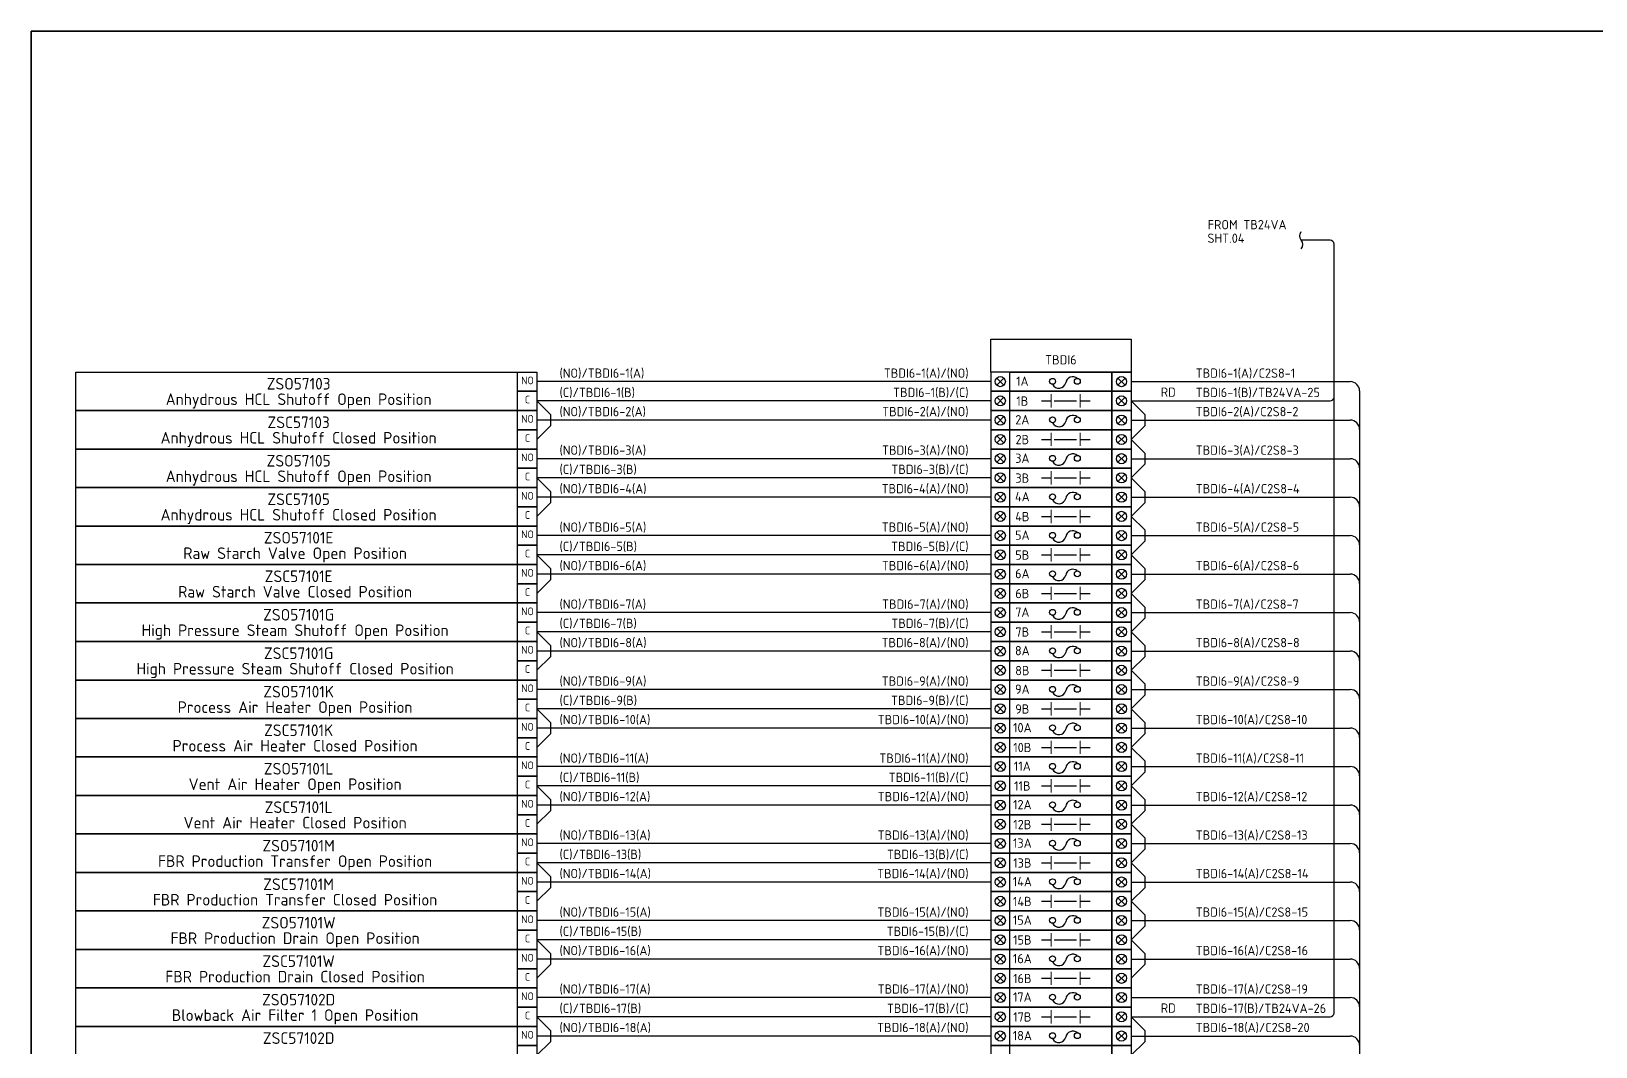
# Model space of a CAD drawing. Header units: inches. Extents: x 579627 to 667544, y 458630 to 507164.
# Drawn here: x 645913 to 647933, y 494932 to 496244 of the extents above; entities that cross this region are included whole.
import ezdxf
from ezdxf.enums import TextEntityAlignment as Align

# ---------------------------------------------------------------- set-up
doc = ezdxf.new("R2010")
doc.units = ezdxf.units.IN
doc.header["$MEASUREMENT"] = 0
doc.layers.add('HELPPOINT', color=7, linetype='Continuous')
doc.layers.add('power', color=7, linetype='Continuous')
doc.styles.add('HTX11', font='O8111901')
doc.styles.add('ISO3098B', font='ISO3098B.shx')

# ---------------------------------------------------------------- blocks, each defined once
blk = doc.blocks.new('TPA')
at = {"layer": 'HELPPOINT', "color": 4, "lineweight": 35}
for p, q in [((562706.8, 501946.4), (562706.8, 505019.3)), ((562706.8, 505019.3), (567131, 505019.3)), ((562706.8, 501946.4), (562706.8, 505019.3)), ((562706.8, 505019.3), (567131, 505019.3))]:
    blk.add_line(p, q, dxfattribs=at)
at = {"style": 'HTX11'}
for tag, p in [('A', (566704.3, 502037.1)), ('B', (567038.2, 501963.3))]:
    blk.add_attdef(tag, text='', height=16.8, dxfattribs=at).set_placement(p, align=Align.MIDDLE_CENTER)

msp = doc.modelspace()

# ---------------------------------------------------------------- linework, layer by layer
at = {"color": 1}
for p, q in [((647589.9, 495974.2), (647552.6, 495974.2)), ((647594.9, 494976.1), (647594.9, 495969.2)), ((647168.6, 495796.1), (647159.4, 495786.9)), ((647159.4, 495796.1), (647168.6, 495786.9)), ((647315.8, 495796.1), (647325.1, 495786.9)), ((647325.1, 495796.1), (647315.8, 495786.9)), ((647332.9, 495766.6), (647350.5, 495749)), ((647332.9, 495766.6), (647589.9, 495766.6)), ((647168.6, 495746.4), (647159.4, 495737.1)), ((647159.4, 495746.4), (647168.6, 495737.1)), ((647315.8, 495746.4), (647325.1, 495737.1)), ((647325.1, 495746.4), (647315.8, 495737.1)), ((647350.5, 495749), (647350.5, 495734.5)), ((647332.9, 495716.9), (647350.5, 495734.5)), ((647332.9, 495716.9), (647350.5, 495699.3)), ((647168.6, 495696.7), (647159.4, 495687.4)), ((647159.4, 495696.7), (647168.6, 495687.4)), ((647315.8, 495696.7), (647325.1, 495687.4)), ((647325.1, 495696.7), (647315.8, 495687.4)), ((647332.9, 495667.2), (647350.5, 495684.8)), ((647350.5, 495699.3), (647350.5, 495684.8)), ((647332.9, 495667.2), (647350.5, 495649.6)), ((647168.6, 495646.9), (647159.4, 495637.7)), ((647159.4, 495646.9), (647168.6, 495637.7)), ((647315.8, 495646.9), (647325.1, 495637.7)), ((647325.1, 495646.9), (647315.8, 495637.7)), ((647350.5, 495649.6), (647350.5, 495635)), ((647332.9, 495617.5), (647350.5, 495635)), ((647332.9, 495617.5), (647350.5, 495599.9)), ((647350.5, 495599.9), (647350.5, 495585.3)), ((647168.6, 495597.2), (647159.4, 495588)), ((647159.4, 495597.2), (647168.6, 495588)), ((647315.8, 495597.2), (647325.1, 495588)), ((647325.1, 495597.2), (647315.8, 495588)), ((647332.9, 495567.7), (647350.5, 495585.3)), ((647332.9, 495567.7), (647350.5, 495550.2)), ((647168.6, 495547.5), (647159.4, 495538.2)), ((647159.4, 495547.5), (647168.6, 495538.2)), ((647315.8, 495547.5), (647325.1, 495538.2)), ((647325.1, 495547.5), (647315.8, 495538.2)), ((647350.5, 495550.2), (647350.5, 495535.6)), ((647332.9, 495518), (647350.5, 495535.6)), ((647332.9, 495518), (647350.5, 495500.4)), ((647168.6, 495497.8), (647159.4, 495488.5)), ((647159.4, 495497.8), (647168.6, 495488.5)), ((647315.8, 495497.8), (647325.1, 495488.5)), ((647325.1, 495497.8), (647315.8, 495488.5)), ((647350.5, 495500.4), (647350.5, 495485.9)), ((647332.9, 495468.3), (647350.5, 495485.9)), ((647332.9, 495468.3), (647350.5, 495450.7)), ((647168.6, 495448), (647159.4, 495438.8)), ((647159.4, 495448), (647168.6, 495438.8)), ((647315.8, 495448), (647325.1, 495438.8)), ((647325.1, 495448), (647315.8, 495438.8)), ((647350.5, 495450.7), (647350.5, 495436.1)), ((647332.9, 495418.6), (647350.5, 495436.1)), ((647332.9, 495418.6), (647350.5, 495401)), ((647168.6, 495398.3), (647159.4, 495389.1)), ((647159.4, 495398.3), (647168.6, 495389.1)), ((647315.8, 495398.3), (647325.1, 495389.1)), ((647325.1, 495398.3), (647315.8, 495389.1)), ((647350.5, 495401), (647350.5, 495386.4)), ((647332.9, 495368.8), (647350.5, 495386.4)), ((647332.9, 495368.8), (647350.5, 495351.3)), ((647168.6, 495348.6), (647159.4, 495339.4)), ((647159.4, 495348.6), (647168.6, 495339.4)), ((647315.8, 495348.6), (647325.1, 495339.4)), ((647325.1, 495348.6), (647315.8, 495339.4)), ((647332.9, 495319.1), (647350.5, 495336.7)), ((647350.5, 495351.3), (647350.5, 495336.7)), ((647332.9, 495319.1), (647350.5, 495301.5)), ((647168.6, 495298.9), (647159.4, 495289.6)), ((647159.4, 495298.9), (647168.6, 495289.6)), ((647315.8, 495298.9), (647325.1, 495289.6)), ((647325.1, 495298.9), (647315.8, 495289.6)), ((647350.5, 495301.5), (647350.5, 495287)), ((647332.9, 495269.4), (647350.5, 495287)), ((647332.9, 495269.4), (647350.5, 495251.8)), ((647168.6, 495249.2), (647159.4, 495239.9)), ((647159.4, 495249.2), (647168.6, 495239.9)), ((647315.8, 495249.2), (647325.1, 495239.9)), ((647325.1, 495249.2), (647315.8, 495239.9)), ((647332.9, 495219.7), (647350.5, 495237.2)), ((647350.5, 495251.8), (647350.5, 495237.2)), ((647332.9, 495219.7), (647350.5, 495202.1)), ((647168.6, 495199.4), (647159.4, 495190.2)), ((647159.4, 495199.4), (647168.6, 495190.2)), ((647315.8, 495199.4), (647325.1, 495190.2)), ((647325.1, 495199.4), (647315.8, 495190.2)), ((647350.5, 495202.1), (647350.5, 495187.5)), ((647332.9, 495169.9), (647350.5, 495187.5)), ((647332.9, 495169.9), (647350.5, 495152.4)), ((647168.6, 495149.7), (647159.4, 495140.5)), ((647159.4, 495149.7), (647168.6, 495140.5)), ((647315.8, 495149.7), (647325.1, 495140.5)), ((647325.1, 495149.7), (647315.8, 495140.5)), ((647332.9, 495120.2), (647350.5, 495137.8)), ((647350.5, 495152.4), (647350.5, 495137.8)), ((647332.9, 495120.2), (647350.5, 495102.6)), ((647168.6, 495100), (647159.4, 495090.7)), ((647159.4, 495100), (647168.6, 495090.7)), ((647315.8, 495100), (647325.1, 495090.7)), ((647325.1, 495100), (647315.8, 495090.7)), ((647350.5, 495102.6), (647350.5, 495088.1)), ((647332.9, 495070.5), (647350.5, 495088.1)), ((647350.5, 495088.1), (647350.5, 495088.1)), ((647332.9, 495070.5), (647350.5, 495052.9)), ((647168.6, 495050.3), (647159.4, 495041)), ((647159.4, 495050.3), (647168.6, 495041)), ((647315.8, 495050.3), (647325.1, 495041)), ((647325.1, 495050.3), (647315.8, 495041)), ((647332.9, 495020.8), (647350.5, 495038.4)), ((647350.5, 495052.9), (647350.5, 495038.4)), ((647350.5, 495038.4), (647350.5, 495038.4)), ((647168.6, 495000.5), (647159.4, 494991.3)), ((647159.4, 495000.5), (647168.6, 494991.3)), ((647315.8, 495000.5), (647325.1, 494991.3)), ((647325.1, 495000.5), (647315.8, 494991.3)), ((647332.9, 494971.1), (647350.5, 494953.5)), ((647332.9, 494971.1), (647589.9, 494971.1)), ((647350.5, 494953.5), (647350.5, 494938.9)), ((647168.6, 494950.8), (647159.4, 494941.6)), ((647159.4, 494950.8), (647168.6, 494941.6)), ((647315.8, 494950.8), (647325.1, 494941.6)), ((647325.1, 494950.8), (647315.8, 494941.6)), ((647332.9, 494921.3), (647350.5, 494938.9))]:
    msp.add_line(p, q, dxfattribs=at)
at = {"color": 4}
for p, q in [((647151.6, 495791.5), (646565.5, 495791.5)), ((647332.9, 495791.5), (647615.9, 495791.5)), ((647627.9, 495779.5), (647627.9, 494121)), ((647151.6, 495741.8), (646565.5, 495741.8)), ((647332.9, 495741.8), (647615.9, 495741.8)), ((647151.6, 495692), (646565.5, 495692)), ((647332.9, 495692), (647615.9, 495692)), ((647151.6, 495642.3), (646565.5, 495642.3)), ((647332.9, 495642.3), (647615.9, 495642.3)), ((647151.6, 495592.6), (646565.5, 495592.6)), ((647332.9, 495592.6), (647615.9, 495592.6)), ((647151.6, 495542.9), (646565.5, 495542.9)), ((647332.9, 495542.9), (647615.9, 495542.9)), ((647151.6, 495493.1), (646565.5, 495493.1)), ((647332.9, 495493.1), (647615.9, 495493.1)), ((647151.6, 495443.4), (646565.5, 495443.4)), ((647332.9, 495443.4), (647615.9, 495443.4)), ((647151.6, 495393.7), (646565.5, 495393.7)), ((647332.9, 495393.7), (647615.9, 495393.7)), ((647151.6, 495344), (646565.5, 495344)), ((647332.9, 495344), (647615.9, 495344)), ((647151.6, 495294.3), (646565.5, 495294.3)), ((647332.9, 495294.3), (647615.9, 495294.3)), ((647151.6, 495244.5), (646565.5, 495244.5)), ((647332.9, 495244.5), (647615.9, 495244.5)), ((647151.6, 495194.8), (646565.5, 495194.8)), ((647332.9, 495194.8), (647615.9, 495194.8)), ((647151.6, 495145.1), (646565.5, 495145.1)), ((647332.9, 495145.1), (647615.9, 495145.1)), ((647151.6, 495095.4), (646565.5, 495095.4)), ((647332.9, 495095.4), (647615.9, 495095.4)), ((647151.6, 495045.6), (646565.5, 495045.6)), ((647332.9, 495045.6), (647615.9, 495045.6)), ((647151.6, 494995.9), (646565.5, 494995.9)), ((647332.9, 494995.9), (647615.9, 494995.9)), ((647151.6, 494946.2), (646565.5, 494946.2)), ((647332.9, 494946.2), (647615.9, 494946.2))]:
    msp.add_line(p, q, dxfattribs=at)
at = {"color": 0}
for p, q in [((647151.6, 495766.6), (646565.5, 495766.6)), ((646565.5, 495766.6), (646583.1, 495749)), ((647168.6, 495771.3), (647159.4, 495762)), ((647159.4, 495771.3), (647168.6, 495762)), ((647217.2, 495766.6), (647229.7, 495766.6)), ((647233.6, 495766.6), (647262.2, 495766.6)), ((647267.3, 495766.6), (647279.8, 495766.6)), ((647315.8, 495771.3), (647325.1, 495762)), ((647325.1, 495771.3), (647315.8, 495762)), ((646583.1, 495749), (646583.1, 495734.5)), ((646565.5, 495716.9), (646583.1, 495734.5)), ((647168.6, 495721.5), (647159.4, 495712.3)), ((647159.4, 495721.5), (647168.6, 495712.3)), ((647315.8, 495721.5), (647325.1, 495712.3)), ((647325.1, 495721.5), (647315.8, 495712.3)), ((647217.2, 495716.9), (647229.7, 495716.9)), ((647233.6, 495716.9), (647262.2, 495716.9)), ((647267.3, 495716.9), (647279.8, 495716.9)), ((647151.6, 495667.2), (646565.5, 495667.2)), ((646565.5, 495667.2), (646583.1, 495649.6)), ((647168.6, 495671.8), (647159.4, 495662.6)), ((647159.4, 495671.8), (647168.6, 495662.6)), ((647217.2, 495667.2), (647229.7, 495667.2)), ((647233.6, 495667.2), (647262.2, 495667.2)), ((647267.3, 495667.2), (647279.8, 495667.2)), ((647315.8, 495671.8), (647325.1, 495662.6)), ((647325.1, 495671.8), (647315.8, 495662.6)), ((646583.1, 495649.6), (646583.1, 495635)), ((646565.5, 495617.5), (646583.1, 495635)), ((647168.6, 495622.1), (647159.4, 495612.8)), ((647159.4, 495622.1), (647168.6, 495612.8)), ((647315.8, 495622.1), (647325.1, 495612.8)), ((647325.1, 495622.1), (647315.8, 495612.8)), ((647217.2, 495617.5), (647229.7, 495617.5)), ((647233.6, 495617.5), (647262.2, 495617.5)), ((647267.3, 495617.5), (647279.8, 495617.5)), ((647151.6, 495567.7), (646565.5, 495567.7)), ((646565.5, 495567.7), (646583.1, 495550.2)), ((647168.6, 495572.4), (647159.4, 495563.1)), ((647159.4, 495572.4), (647168.6, 495563.1)), ((647217.2, 495567.7), (647229.7, 495567.7)), ((647233.6, 495567.7), (647262.2, 495567.7)), ((647267.3, 495567.7), (647279.8, 495567.7)), ((647315.8, 495572.4), (647325.1, 495563.1)), ((647325.1, 495572.4), (647315.8, 495563.1)), ((646583.1, 495550.2), (646583.1, 495535.6)), ((646565.5, 495518), (646583.1, 495535.6)), ((647168.6, 495522.6), (647159.4, 495513.4)), ((647159.4, 495522.6), (647168.6, 495513.4)), ((647217.2, 495518), (647229.7, 495518)), ((647233.6, 495518), (647262.2, 495518)), ((647267.3, 495518), (647279.8, 495518)), ((647315.8, 495522.6), (647325.1, 495513.4)), ((647325.1, 495522.6), (647315.8, 495513.4)), ((647151.6, 495468.3), (646565.5, 495468.3)), ((646565.5, 495468.3), (646583.1, 495450.7)), ((647168.6, 495472.9), (647159.4, 495463.7)), ((647159.4, 495472.9), (647168.6, 495463.7)), ((647217.2, 495468.3), (647229.7, 495468.3)), ((647233.6, 495468.3), (647262.2, 495468.3)), ((647267.3, 495468.3), (647279.8, 495468.3)), ((647315.8, 495472.9), (647325.1, 495463.7)), ((647325.1, 495472.9), (647315.8, 495463.7)), ((646583.1, 495450.7), (646583.1, 495436.1)), ((646565.5, 495418.6), (646583.1, 495436.1)), ((647168.6, 495423.2), (647159.4, 495413.9)), ((647159.4, 495423.2), (647168.6, 495413.9)), ((647217.2, 495418.6), (647229.7, 495418.6)), ((647233.6, 495418.6), (647262.2, 495418.6)), ((647267.3, 495418.6), (647279.8, 495418.6)), ((647315.8, 495423.2), (647325.1, 495413.9)), ((647325.1, 495423.2), (647315.8, 495413.9)), ((647151.6, 495368.8), (646565.5, 495368.8)), ((646565.5, 495368.8), (646583.1, 495351.3)), ((647168.6, 495373.5), (647159.4, 495364.2)), ((647159.4, 495373.5), (647168.6, 495364.2)), ((647217.2, 495368.8), (647229.7, 495368.8)), ((647233.6, 495368.8), (647262.2, 495368.8)), ((647267.3, 495368.8), (647279.8, 495368.8)), ((647315.8, 495373.5), (647325.1, 495364.2)), ((647325.1, 495373.5), (647315.8, 495364.2)), ((646565.5, 495319.1), (646583.1, 495336.7)), ((646583.1, 495351.3), (646583.1, 495336.7)), ((647168.6, 495323.7), (647159.4, 495314.5)), ((647159.4, 495323.7), (647168.6, 495314.5)), ((647217.2, 495319.1), (647229.7, 495319.1)), ((647233.6, 495319.1), (647262.2, 495319.1)), ((647267.3, 495319.1), (647279.8, 495319.1)), ((647315.8, 495323.7), (647325.1, 495314.5)), ((647325.1, 495323.7), (647315.8, 495314.5)), ((647151.6, 495269.4), (646565.5, 495269.4)), ((646565.5, 495269.4), (646583.1, 495251.8)), ((647168.6, 495274), (647159.4, 495264.8)), ((647159.4, 495274), (647168.6, 495264.8)), ((647217.2, 495269.4), (647229.7, 495269.4)), ((647233.6, 495269.4), (647262.2, 495269.4)), ((647267.3, 495269.4), (647279.8, 495269.4)), ((647315.8, 495274), (647325.1, 495264.8)), ((647325.1, 495274), (647315.8, 495264.8)), ((646565.5, 495219.7), (646583.1, 495237.2)), ((646583.1, 495251.8), (646583.1, 495237.2)), ((647168.6, 495224.3), (647159.4, 495215)), ((647159.4, 495224.3), (647168.6, 495215)), ((647217.2, 495219.7), (647229.7, 495219.7)), ((647233.6, 495219.7), (647262.2, 495219.7)), ((647267.3, 495219.7), (647279.8, 495219.7)), ((647315.8, 495224.3), (647325.1, 495215)), ((647325.1, 495224.3), (647315.8, 495215)), ((647168.6, 495174.6), (647159.4, 495165.3)), ((647159.4, 495174.6), (647168.6, 495165.3)), ((647315.8, 495174.6), (647325.1, 495165.3)), ((647325.1, 495174.6), (647315.8, 495165.3)), ((647151.6, 495169.9), (646565.5, 495169.9)), ((646565.5, 495169.9), (646583.1, 495152.4)), ((647217.2, 495169.9), (647229.7, 495169.9)), ((647233.6, 495169.9), (647262.2, 495169.9)), ((647267.3, 495169.9), (647279.8, 495169.9)), ((646565.5, 495120.2), (646583.1, 495137.8)), ((646583.1, 495152.4), (646583.1, 495137.8)), ((647168.6, 495124.8), (647159.4, 495115.6)), ((647159.4, 495124.8), (647168.6, 495115.6)), ((647217.2, 495120.2), (647229.7, 495120.2)), ((647233.6, 495120.2), (647262.2, 495120.2)), ((647267.3, 495120.2), (647279.8, 495120.2)), ((647315.8, 495124.8), (647325.1, 495115.6)), ((647325.1, 495124.8), (647315.8, 495115.6)), ((647168.6, 495075.1), (647159.4, 495065.9)), ((647159.4, 495075.1), (647168.6, 495065.9)), ((647315.8, 495075.1), (647325.1, 495065.9)), ((647325.1, 495075.1), (647315.8, 495065.9)), ((647151.6, 495070.5), (646565.5, 495070.5)), ((646565.5, 495070.5), (646583.1, 495052.9)), ((647217.2, 495070.5), (647229.7, 495070.5)), ((647233.6, 495070.5), (647262.2, 495070.5)), ((647267.3, 495070.5), (647279.8, 495070.5)), ((646565.5, 495020.8), (646583.1, 495038.4)), ((646583.1, 495052.9), (646583.1, 495038.4)), ((647168.6, 495025.4), (647159.4, 495016.1)), ((647159.4, 495025.4), (647168.6, 495016.1)), ((647217.2, 495020.8), (647229.7, 495020.8)), ((647233.6, 495020.8), (647262.2, 495020.8)), ((647267.3, 495020.8), (647279.8, 495020.8)), ((647315.8, 495025.4), (647325.1, 495016.1)), ((647325.1, 495025.4), (647315.8, 495016.1)), ((647168.6, 494975.7), (647159.4, 494966.4)), ((647159.4, 494975.7), (647168.6, 494966.4)), ((647315.8, 494975.7), (647325.1, 494966.4)), ((647325.1, 494975.7), (647315.8, 494966.4)), ((647151.6, 494971.1), (646565.5, 494971.1)), ((646565.5, 494971.1), (646583.1, 494953.5)), ((646583.1, 494953.5), (646583.1, 494938.9)), ((647217.2, 494971.1), (647229.7, 494971.1)), ((647233.6, 494971.1), (647262.2, 494971.1)), ((647267.3, 494971.1), (647279.8, 494971.1)), ((646565.5, 494921.3), (646583.1, 494938.9))]:
    msp.add_line(p, q, dxfattribs=at)
at = {"color": 0, "lineweight": 9}
for p, q in [((647229.7, 495758.1), (647229.7, 495775.2)), ((647267.3, 495758.1), (647267.3, 495775.2)), ((647229.7, 495708.4), (647229.7, 495725.4)), ((647267.3, 495708.4), (647267.3, 495725.4)), ((647229.7, 495658.6), (647229.7, 495675.7)), ((647267.3, 495658.6), (647267.3, 495675.7)), ((647229.7, 495608.9), (647229.7, 495626)), ((647267.3, 495608.9), (647267.3, 495626)), ((647229.7, 495559.2), (647229.7, 495576.3)), ((647267.3, 495559.2), (647267.3, 495576.3)), ((647229.7, 495509.5), (647229.7, 495526.5)), ((647267.3, 495509.5), (647267.3, 495526.5)), ((647229.7, 495459.8), (647229.7, 495476.8)), ((647267.3, 495459.8), (647267.3, 495476.8)), ((647229.7, 495410), (647229.7, 495427.1)), ((647267.3, 495410), (647267.3, 495427.1)), ((647229.7, 495360.3), (647229.7, 495377.4)), ((647267.3, 495360.3), (647267.3, 495377.4)), ((647229.7, 495310.6), (647229.7, 495327.6)), ((647267.3, 495310.6), (647267.3, 495327.6)), ((647229.7, 495260.9), (647229.7, 495277.9)), ((647267.3, 495260.9), (647267.3, 495277.9)), ((647229.7, 495211.1), (647229.7, 495228.2)), ((647267.3, 495211.1), (647267.3, 495228.2)), ((647229.7, 495161.4), (647229.7, 495178.5)), ((647267.3, 495161.4), (647267.3, 495178.5)), ((647229.7, 495111.7), (647229.7, 495128.8)), ((647267.3, 495111.7), (647267.3, 495128.8)), ((647229.7, 495062), (647229.7, 495079)), ((647267.3, 495062), (647267.3, 495079)), ((647229.7, 495012.2), (647229.7, 495029.3)), ((647267.3, 495012.2), (647267.3, 495029.3)), ((647229.7, 494962.5), (647229.7, 494979.6)), ((647267.3, 494962.5), (647267.3, 494979.6))]:
    msp.add_line(p, q, dxfattribs=at)
at = {"color": 1}
msp.add_lwpolyline([(647552.6, 495963.1, 0.351), (647552.6, 495974.2, -0.351), (647552.6, 495985.3, 2.081666)], format="xyb", dxfattribs=at)
at = {"color": 4}
msp.add_lwpolyline([(647151.6, 495846.4), (647332.9, 495846.4), (647332.9, 495803.9), (647151.6, 495803.9)], close=True, dxfattribs=at)
at = {"color": 2}
for points in [[(645970.2, 495803.9), (646565.5, 495803.9), (646565.5, 495754.2), (645970.2, 495754.2)], [(645970.2, 495754.2), (646565.5, 495754.2), (646565.5, 495704.5), (645970.2, 495704.5)], [(645970.2, 495704.5), (646565.5, 495704.5), (646565.5, 495654.7), (645970.2, 495654.7)], [(645970.2, 495654.7), (646565.5, 495654.7), (646565.5, 495605), (645970.2, 495605)], [(645970.2, 495605), (646565.5, 495605), (646565.5, 495555.3), (645970.2, 495555.3)], [(645970.2, 495555.3), (646565.5, 495555.3), (646565.5, 495505.6), (645970.2, 495505.6)], [(645970.2, 495505.6), (646565.5, 495505.6), (646565.5, 495455.9), (645970.2, 495455.9)], [(645970.2, 495455.9), (646565.5, 495455.9), (646565.5, 495406.1), (645970.2, 495406.1)], [(645970.2, 495406.1), (646565.5, 495406.1), (646565.5, 495356.4), (645970.2, 495356.4)], [(645970.2, 495356.4), (646565.5, 495356.4), (646565.5, 495306.7), (645970.2, 495306.7)], [(645970.2, 495306.7), (646565.5, 495306.7), (646565.5, 495257), (645970.2, 495257)], [(645970.2, 495257), (646565.5, 495257), (646565.5, 495207.2), (645970.2, 495207.2)], [(645970.2, 495207.2), (646565.5, 495207.2), (646565.5, 495157.5), (645970.2, 495157.5)], [(645970.2, 495157.5), (646565.5, 495157.5), (646565.5, 495107.8), (645970.2, 495107.8)], [(645970.2, 495107.8), (646565.5, 495107.8), (646565.5, 495058.1), (645970.2, 495058.1)], [(645970.2, 495058.1), (646565.5, 495058.1), (646565.5, 495008.3), (645970.2, 495008.3)], [(645970.2, 495008.3), (646565.5, 495008.3), (646565.5, 494958.6), (645970.2, 494958.6)], [(645970.2, 494958.6), (646565.5, 494958.6), (646565.5, 494908.9), (645970.2, 494908.9)]]:
    msp.add_lwpolyline(points, close=True, dxfattribs=at)
at = {"color": 1}
for points in [[(646540.7, 495803.9), (646565.5, 495803.9), (646565.5, 495779.1), (646540.7, 495779.1)], [(647176.4, 495803.9), (647151.6, 495803.9), (647151.6, 495779.1), (647176.4, 495779.1)], [(647176.4, 495803.9), (647308, 495803.9), (647308, 495779.1), (647176.4, 495779.1)], [(647308, 495803.9), (647332.9, 495803.9), (647332.9, 495779.1), (647308, 495779.1)], [(646540.7, 495754.2), (646565.5, 495754.2), (646565.5, 495729.3), (646540.7, 495729.3)], [(647176.4, 495754.2), (647151.6, 495754.2), (647151.6, 495729.3), (647176.4, 495729.3)], [(647176.4, 495754.2), (647308, 495754.2), (647308, 495729.3), (647176.4, 495729.3)], [(647308, 495754.2), (647332.9, 495754.2), (647332.9, 495729.3), (647308, 495729.3)], [(646540.7, 495704.5), (646565.5, 495704.5), (646565.5, 495679.6), (646540.7, 495679.6)], [(647176.4, 495704.5), (647151.6, 495704.5), (647151.6, 495679.6), (647176.4, 495679.6)], [(647176.4, 495704.5), (647308, 495704.5), (647308, 495679.6), (647176.4, 495679.6)], [(647308, 495704.5), (647332.9, 495704.5), (647332.9, 495679.6), (647308, 495679.6)], [(646540.7, 495654.7), (646565.5, 495654.7), (646565.5, 495629.9), (646540.7, 495629.9)], [(647176.4, 495654.7), (647151.6, 495654.7), (647151.6, 495629.9), (647176.4, 495629.9)], [(647176.4, 495654.7), (647308, 495654.7), (647308, 495629.9), (647176.4, 495629.9)], [(647308, 495654.7), (647332.9, 495654.7), (647332.9, 495629.9), (647308, 495629.9)], [(646540.7, 495605), (646565.5, 495605), (646565.5, 495580.2), (646540.7, 495580.2)], [(647176.4, 495605), (647151.6, 495605), (647151.6, 495580.2), (647176.4, 495580.2)], [(647176.4, 495605), (647308, 495605), (647308, 495580.2), (647176.4, 495580.2)], [(647308, 495605), (647332.9, 495605), (647332.9, 495580.2), (647308, 495580.2)], [(646540.7, 495555.3), (646565.5, 495555.3), (646565.5, 495530.4), (646540.7, 495530.4)], [(647176.4, 495555.3), (647151.6, 495555.3), (647151.6, 495530.4), (647176.4, 495530.4)], [(647176.4, 495555.3), (647308, 495555.3), (647308, 495530.4), (647176.4, 495530.4)], [(647308, 495555.3), (647332.9, 495555.3), (647332.9, 495530.4), (647308, 495530.4)], [(646540.7, 495505.6), (646565.5, 495505.6), (646565.5, 495480.7), (646540.7, 495480.7)], [(647176.4, 495505.6), (647151.6, 495505.6), (647151.6, 495480.7), (647176.4, 495480.7)], [(647176.4, 495505.6), (647308, 495505.6), (647308, 495480.7), (647176.4, 495480.7)], [(647308, 495505.6), (647332.9, 495505.6), (647332.9, 495480.7), (647308, 495480.7)], [(646540.7, 495455.9), (646565.5, 495455.9), (646565.5, 495431), (646540.7, 495431)], [(647176.4, 495455.9), (647151.6, 495455.9), (647151.6, 495431), (647176.4, 495431)], [(647176.4, 495455.9), (647308, 495455.9), (647308, 495431), (647176.4, 495431)], [(647308, 495455.9), (647332.9, 495455.9), (647332.9, 495431), (647308, 495431)], [(646540.7, 495406.1), (646565.5, 495406.1), (646565.5, 495381.3), (646540.7, 495381.3)], [(647176.4, 495406.1), (647151.6, 495406.1), (647151.6, 495381.3), (647176.4, 495381.3)], [(647176.4, 495406.1), (647308, 495406.1), (647308, 495381.3), (647176.4, 495381.3)], [(647308, 495406.1), (647332.9, 495406.1), (647332.9, 495381.3), (647308, 495381.3)], [(646540.7, 495356.4), (646565.5, 495356.4), (646565.5, 495331.5), (646540.7, 495331.5)], [(647176.4, 495356.4), (647151.6, 495356.4), (647151.6, 495331.5), (647176.4, 495331.5)], [(647176.4, 495356.4), (647308, 495356.4), (647308, 495331.5), (647176.4, 495331.5)], [(647308, 495356.4), (647332.9, 495356.4), (647332.9, 495331.5), (647308, 495331.5)], [(646540.7, 495306.7), (646565.5, 495306.7), (646565.5, 495281.8), (646540.7, 495281.8)], [(647176.4, 495306.7), (647151.6, 495306.7), (647151.6, 495281.8), (647176.4, 495281.8)], [(647176.4, 495306.7), (647308, 495306.7), (647308, 495281.8), (647176.4, 495281.8)], [(647308, 495306.7), (647332.9, 495306.7), (647332.9, 495281.8), (647308, 495281.8)], [(646540.7, 495257), (646565.5, 495257), (646565.5, 495232.1), (646540.7, 495232.1)], [(647176.4, 495257), (647151.6, 495257), (647151.6, 495232.1), (647176.4, 495232.1)], [(647176.4, 495257), (647308, 495257), (647308, 495232.1), (647176.4, 495232.1)], [(647308, 495257), (647332.9, 495257), (647332.9, 495232.1), (647308, 495232.1)], [(646540.7, 495207.2), (646565.5, 495207.2), (646565.5, 495182.4), (646540.7, 495182.4)], [(647176.4, 495207.2), (647151.6, 495207.2), (647151.6, 495182.4), (647176.4, 495182.4)], [(647176.4, 495207.2), (647308, 495207.2), (647308, 495182.4), (647176.4, 495182.4)], [(647308, 495207.2), (647332.9, 495207.2), (647332.9, 495182.4), (647308, 495182.4)], [(646540.7, 495157.5), (646565.5, 495157.5), (646565.5, 495132.7), (646540.7, 495132.7)], [(647176.4, 495157.5), (647151.6, 495157.5), (647151.6, 495132.7), (647176.4, 495132.7)], [(647176.4, 495157.5), (647308, 495157.5), (647308, 495132.7), (647176.4, 495132.7)], [(647308, 495157.5), (647332.9, 495157.5), (647332.9, 495132.7), (647308, 495132.7)], [(646540.7, 495107.8), (646565.5, 495107.8), (646565.5, 495082.9), (646540.7, 495082.9)], [(647176.4, 495107.8), (647151.6, 495107.8), (647151.6, 495082.9), (647176.4, 495082.9)], [(647176.4, 495107.8), (647308, 495107.8), (647308, 495082.9), (647176.4, 495082.9)], [(647308, 495107.8), (647332.9, 495107.8), (647332.9, 495082.9), (647308, 495082.9)], [(646540.7, 495058.1), (646565.5, 495058.1), (646565.5, 495033.2), (646540.7, 495033.2)], [(647176.4, 495058.1), (647151.6, 495058.1), (647151.6, 495033.2), (647176.4, 495033.2)], [(647176.4, 495058.1), (647308, 495058.1), (647308, 495033.2), (647176.4, 495033.2)], [(647308, 495058.1), (647332.9, 495058.1), (647332.9, 495033.2), (647308, 495033.2)], [(646540.7, 495008.3), (646565.5, 495008.3), (646565.5, 494983.5), (646540.7, 494983.5)], [(647176.4, 495008.3), (647151.6, 495008.3), (647151.6, 494983.5), (647176.4, 494983.5)], [(647176.4, 495008.3), (647308, 495008.3), (647308, 494983.5), (647176.4, 494983.5)], [(647308, 495008.3), (647332.9, 495008.3), (647332.9, 494983.5), (647308, 494983.5)], [(646540.7, 494958.6), (646565.5, 494958.6), (646565.5, 494933.8), (646540.7, 494933.8)], [(647176.4, 494958.6), (647151.6, 494958.6), (647151.6, 494933.8), (647176.4, 494933.8)], [(647176.4, 494958.6), (647308, 494958.6), (647308, 494933.8), (647176.4, 494933.8)], [(647308, 494958.6), (647332.9, 494958.6), (647332.9, 494933.8), (647308, 494933.8)]]:
    msp.add_lwpolyline(points, close=True, dxfattribs=at)
at = {"color": 0, "const_width": 0.3}
for points in [[(647151.6, 495803.9), (647332.9, 495803.9), (647332.9, 495754.2), (647151.6, 495754.2), (647151.6, 495803.9)], [(647151.6, 495754.2), (647332.9, 495754.2), (647332.9, 495704.5), (647151.6, 495704.5), (647151.6, 495754.2)], [(647151.6, 495704.5), (647332.9, 495704.5), (647332.9, 495654.7), (647151.6, 495654.7), (647151.6, 495704.5)], [(647151.6, 495654.7), (647332.9, 495654.7), (647332.9, 495605), (647151.6, 495605), (647151.6, 495654.7)], [(647151.6, 495605), (647332.9, 495605), (647332.9, 495555.3), (647151.6, 495555.3), (647151.6, 495605)], [(647151.6, 495555.3), (647332.9, 495555.3), (647332.9, 495505.6), (647151.6, 495505.6), (647151.6, 495555.3)], [(647151.6, 495505.6), (647332.9, 495505.6), (647332.9, 495455.9), (647151.6, 495455.9), (647151.6, 495505.6)], [(647151.6, 495455.9), (647332.9, 495455.9), (647332.9, 495406.1), (647151.6, 495406.1), (647151.6, 495455.9)], [(647151.6, 495406.1), (647332.9, 495406.1), (647332.9, 495356.4), (647151.6, 495356.4), (647151.6, 495406.1)], [(647151.6, 495356.4), (647332.9, 495356.4), (647332.9, 495306.7), (647151.6, 495306.7), (647151.6, 495356.4)], [(647151.6, 495306.7), (647332.9, 495306.7), (647332.9, 495257), (647151.6, 495257), (647151.6, 495306.7)], [(647151.6, 495257), (647332.9, 495257), (647332.9, 495207.2), (647151.6, 495207.2), (647151.6, 495257)], [(647151.6, 495207.2), (647332.9, 495207.2), (647332.9, 495157.5), (647151.6, 495157.5), (647151.6, 495207.2)], [(647151.6, 495157.5), (647332.9, 495157.5), (647332.9, 495107.8), (647151.6, 495107.8), (647151.6, 495157.5)], [(647151.6, 495107.8), (647332.9, 495107.8), (647332.9, 495058.1), (647151.6, 495058.1), (647151.6, 495107.8)], [(647151.6, 495058.1), (647332.9, 495058.1), (647332.9, 495008.3), (647151.6, 495008.3), (647151.6, 495058.1)], [(647151.6, 495008.3), (647332.9, 495008.3), (647332.9, 494958.6), (647151.6, 494958.6), (647151.6, 495008.3)], [(647151.6, 494958.6), (647332.9, 494958.6), (647332.9, 494908.9), (647151.6, 494908.9), (647151.6, 494958.6)]]:
    msp.add_lwpolyline(points, dxfattribs=at)
at = {"color": 0}
for points in [[(646540.7, 495779.1), (646565.5, 495779.1), (646565.5, 495754.2), (646540.7, 495754.2)], [(647176.4, 495779.1), (647151.6, 495779.1), (647151.6, 495754.2), (647176.4, 495754.2)], [(647176.4, 495779.1), (647308, 495779.1), (647308, 495754.2), (647176.4, 495754.2)], [(647308, 495779.1), (647332.9, 495779.1), (647332.9, 495754.2), (647308, 495754.2)], [(646540.7, 495729.3), (646565.5, 495729.3), (646565.5, 495704.5), (646540.7, 495704.5)], [(647176.4, 495729.3), (647151.6, 495729.3), (647151.6, 495704.5), (647176.4, 495704.5)], [(647176.4, 495729.3), (647308, 495729.3), (647308, 495704.5), (647176.4, 495704.5)], [(647308, 495729.3), (647332.9, 495729.3), (647332.9, 495704.5), (647308, 495704.5)], [(646540.7, 495679.6), (646565.5, 495679.6), (646565.5, 495654.7), (646540.7, 495654.7)], [(647176.4, 495679.6), (647151.6, 495679.6), (647151.6, 495654.7), (647176.4, 495654.7)], [(647176.4, 495679.6), (647308, 495679.6), (647308, 495654.7), (647176.4, 495654.7)], [(647308, 495679.6), (647332.9, 495679.6), (647332.9, 495654.7), (647308, 495654.7)], [(646540.7, 495629.9), (646565.5, 495629.9), (646565.5, 495605), (646540.7, 495605)], [(647176.4, 495629.9), (647151.6, 495629.9), (647151.6, 495605), (647176.4, 495605)], [(647176.4, 495629.9), (647308, 495629.9), (647308, 495605), (647176.4, 495605)], [(647308, 495629.9), (647332.9, 495629.9), (647332.9, 495605), (647308, 495605)], [(646540.7, 495580.2), (646565.5, 495580.2), (646565.5, 495555.3), (646540.7, 495555.3)], [(647176.4, 495580.2), (647151.6, 495580.2), (647151.6, 495555.3), (647176.4, 495555.3)], [(647176.4, 495580.2), (647308, 495580.2), (647308, 495555.3), (647176.4, 495555.3)], [(647308, 495580.2), (647332.9, 495580.2), (647332.9, 495555.3), (647308, 495555.3)], [(646540.7, 495530.4), (646565.5, 495530.4), (646565.5, 495505.6), (646540.7, 495505.6)], [(647176.4, 495530.4), (647151.6, 495530.4), (647151.6, 495505.6), (647176.4, 495505.6)], [(647176.4, 495530.4), (647308, 495530.4), (647308, 495505.6), (647176.4, 495505.6)], [(647308, 495530.4), (647332.9, 495530.4), (647332.9, 495505.6), (647308, 495505.6)], [(646540.7, 495480.7), (646565.5, 495480.7), (646565.5, 495455.9), (646540.7, 495455.9)], [(647176.4, 495480.7), (647151.6, 495480.7), (647151.6, 495455.9), (647176.4, 495455.9)], [(647176.4, 495480.7), (647308, 495480.7), (647308, 495455.9), (647176.4, 495455.9)], [(647308, 495480.7), (647332.9, 495480.7), (647332.9, 495455.9), (647308, 495455.9)], [(646540.7, 495431), (646565.5, 495431), (646565.5, 495406.1), (646540.7, 495406.1)], [(647176.4, 495431), (647151.6, 495431), (647151.6, 495406.1), (647176.4, 495406.1)], [(647176.4, 495431), (647308, 495431), (647308, 495406.1), (647176.4, 495406.1)], [(647308, 495431), (647332.9, 495431), (647332.9, 495406.1), (647308, 495406.1)], [(646540.7, 495381.3), (646565.5, 495381.3), (646565.5, 495356.4), (646540.7, 495356.4)], [(647176.4, 495381.3), (647151.6, 495381.3), (647151.6, 495356.4), (647176.4, 495356.4)], [(647176.4, 495381.3), (647308, 495381.3), (647308, 495356.4), (647176.4, 495356.4)], [(647308, 495381.3), (647332.9, 495381.3), (647332.9, 495356.4), (647308, 495356.4)], [(646540.7, 495331.5), (646565.5, 495331.5), (646565.5, 495306.7), (646540.7, 495306.7)], [(647176.4, 495331.5), (647151.6, 495331.5), (647151.6, 495306.7), (647176.4, 495306.7)], [(647176.4, 495331.5), (647308, 495331.5), (647308, 495306.7), (647176.4, 495306.7)], [(647308, 495331.5), (647332.9, 495331.5), (647332.9, 495306.7), (647308, 495306.7)], [(646540.7, 495281.8), (646565.5, 495281.8), (646565.5, 495257), (646540.7, 495257)], [(647176.4, 495281.8), (647151.6, 495281.8), (647151.6, 495257), (647176.4, 495257)], [(647176.4, 495281.8), (647308, 495281.8), (647308, 495257), (647176.4, 495257)], [(647308, 495281.8), (647332.9, 495281.8), (647332.9, 495257), (647308, 495257)], [(646540.7, 495232.1), (646565.5, 495232.1), (646565.5, 495207.2), (646540.7, 495207.2)], [(647176.4, 495232.1), (647151.6, 495232.1), (647151.6, 495207.2), (647176.4, 495207.2)], [(647176.4, 495232.1), (647308, 495232.1), (647308, 495207.2), (647176.4, 495207.2)], [(647308, 495232.1), (647332.9, 495232.1), (647332.9, 495207.2), (647308, 495207.2)], [(646540.7, 495182.4), (646565.5, 495182.4), (646565.5, 495157.5), (646540.7, 495157.5)], [(647176.4, 495182.4), (647151.6, 495182.4), (647151.6, 495157.5), (647176.4, 495157.5)], [(647176.4, 495182.4), (647308, 495182.4), (647308, 495157.5), (647176.4, 495157.5)], [(647308, 495182.4), (647332.9, 495182.4), (647332.9, 495157.5), (647308, 495157.5)], [(646540.7, 495132.7), (646565.5, 495132.7), (646565.5, 495107.8), (646540.7, 495107.8)], [(647176.4, 495132.7), (647151.6, 495132.7), (647151.6, 495107.8), (647176.4, 495107.8)], [(647176.4, 495132.7), (647308, 495132.7), (647308, 495107.8), (647176.4, 495107.8)], [(647308, 495132.7), (647332.9, 495132.7), (647332.9, 495107.8), (647308, 495107.8)], [(646540.7, 495082.9), (646565.5, 495082.9), (646565.5, 495058.1), (646540.7, 495058.1)], [(647176.4, 495082.9), (647151.6, 495082.9), (647151.6, 495058.1), (647176.4, 495058.1)], [(647176.4, 495082.9), (647308, 495082.9), (647308, 495058.1), (647176.4, 495058.1)], [(647308, 495082.9), (647332.9, 495082.9), (647332.9, 495058.1), (647308, 495058.1)], [(646540.7, 495033.2), (646565.5, 495033.2), (646565.5, 495008.3), (646540.7, 495008.3)], [(647176.4, 495033.2), (647151.6, 495033.2), (647151.6, 495008.3), (647176.4, 495008.3)], [(647176.4, 495033.2), (647308, 495033.2), (647308, 495008.3), (647176.4, 495008.3)], [(647308, 495033.2), (647332.9, 495033.2), (647332.9, 495008.3), (647308, 495008.3)], [(646540.7, 494983.5), (646565.5, 494983.5), (646565.5, 494958.6), (646540.7, 494958.6)], [(647176.4, 494983.5), (647151.6, 494983.5), (647151.6, 494958.6), (647176.4, 494958.6)], [(647176.4, 494983.5), (647308, 494983.5), (647308, 494958.6), (647176.4, 494958.6)], [(647308, 494983.5), (647332.9, 494983.5), (647332.9, 494958.6), (647308, 494958.6)], [(646540.7, 494933.8), (646565.5, 494933.8), (646565.5, 494908.9), (646540.7, 494908.9)], [(647176.4, 494933.8), (647151.6, 494933.8), (647151.6, 494908.9), (647176.4, 494908.9)], [(647176.4, 494933.8), (647308, 494933.8), (647308, 494908.9), (647176.4, 494908.9)], [(647308, 494933.8), (647332.9, 494933.8), (647332.9, 494908.9), (647308, 494908.9)]]:
    msp.add_lwpolyline(points, close=True, dxfattribs=at)
at = {"color": 1}
for centre in [(647164, 495791.5), (647320.5, 495791.5), (647164, 495741.8), (647320.5, 495741.8), (647164, 495692), (647320.5, 495692), (647164, 495642.3), (647320.5, 495642.3), (647164, 495592.6), (647320.5, 495592.6), (647164, 495542.9), (647320.5, 495542.9), (647164, 495493.1), (647320.5, 495493.1), (647164, 495443.4), (647320.5, 495443.4), (647164, 495393.7), (647320.5, 495393.7), (647164, 495344), (647320.5, 495344), (647164, 495294.3), (647320.5, 495294.3), (647164, 495244.5), (647320.5, 495244.5), (647164, 495194.8), (647320.5, 495194.8), (647164, 495145.1), (647320.5, 495145.1), (647164, 495095.4), (647320.5, 495095.4), (647164, 495045.6), (647320.5, 495045.6), (647164, 494995.9), (647320.5, 494995.9), (647164, 494946.2), (647320.5, 494946.2)]:
    msp.add_circle(centre, 6.54, dxfattribs=at)
at = {"color": 0}
for centre in [(647164, 495766.6), (647320.5, 495766.6), (647164, 495716.9), (647320.5, 495716.9), (647164, 495667.2), (647320.5, 495667.2), (647164, 495617.5), (647320.5, 495617.5), (647164, 495567.7), (647320.5, 495567.7), (647164, 495518), (647320.5, 495518), (647164, 495468.3), (647320.5, 495468.3), (647164, 495418.6), (647320.5, 495418.6), (647164, 495368.8), (647320.5, 495368.8), (647164, 495319.1), (647320.5, 495319.1), (647164, 495269.4), (647320.5, 495269.4), (647164, 495219.7), (647320.5, 495219.7), (647164, 495169.9), (647320.5, 495169.9), (647164, 495120.2), (647320.5, 495120.2), (647164, 495070.5), (647320.5, 495070.5), (647164, 495020.8), (647320.5, 495020.8), (647164, 494971.1), (647320.5, 494971.1)]:
    msp.add_circle(centre, 6.54, dxfattribs=at)
at = {"color": 1}
for centre, start, end in [((647589.9, 495969.2), 0, 90), ((647589.9, 495771.6), 270, 0), ((647589.9, 494976.1), 270, 0)]:
    msp.add_arc(centre, 5, start, end, dxfattribs=at)
at = {"color": 4}
for centre in [(647615.9, 495779.5), (647615.9, 495729.8), (647615.9, 495680), (647615.9, 495630.3), (647615.9, 495580.6), (647615.9, 495530.9), (647615.9, 495481.1), (647615.9, 495431.4), (647615.9, 495381.7), (647615.9, 495332), (647615.9, 495282.3), (647615.9, 495232.5), (647615.9, 495182.8), (647615.9, 495133.1), (647615.9, 495083.4), (647615.9, 495033.6), (647615.9, 494983.9), (647615.9, 494934.2)]:
    msp.add_arc(centre, 12, 0, 90, dxfattribs=at)
at = {"layer": 'power', "color": 1}
for centre in [(647231.5, 495791.9), (647263.4, 495791.9), (647231.5, 495742.2), (647263.4, 495742.2), (647231.5, 495692.4), (647263.4, 495692.4), (647231.5, 495642.7), (647263.4, 495642.7), (647231.5, 495593), (647263.4, 495593), (647231.5, 495543.3), (647263.4, 495543.3), (647231.5, 495493.5), (647263.4, 495493.5), (647231.5, 495443.8), (647263.4, 495443.8), (647231.5, 495394.1), (647263.4, 495394.1), (647231.5, 495344.4), (647263.4, 495344.4), (647231.5, 495294.6), (647263.4, 495294.6), (647231.5, 495244.9), (647263.4, 495244.9), (647231.5, 495195.2), (647263.4, 495195.2), (647231.5, 495145.5), (647263.4, 495145.5), (647231.5, 495095.7), (647263.4, 495095.7), (647231.5, 495046), (647263.4, 495046), (647231.5, 494996.3), (647263.4, 494996.3), (647231.5, 494946.6), (647263.4, 494946.6)]:
    msp.add_circle(centre, 3.81, dxfattribs=at)
for centre, radius, start, end in [((647239.7, 495792.1), 9.07, 206.1634, 346.0383), ((647257.6, 495788.5), 9.24, 51.1309, 171.3254), ((647239.7, 495742.3), 9.07, 206.1634, 346.0383), ((647257.6, 495738.8), 9.24, 51.1309, 171.3254), ((647239.7, 495692.6), 9.07, 206.1634, 346.0383), ((647257.6, 495689), 9.24, 51.1309, 171.3254), ((647239.7, 495642.9), 9.07, 206.1634, 346.0383), ((647257.6, 495639.3), 9.24, 51.1309, 171.3254), ((647257.6, 495589.6), 9.24, 51.1309, 171.3254), ((647239.7, 495593.2), 9.07, 206.1634, 346.0383), ((647239.7, 495543.5), 9.07, 206.1634, 346.0383), ((647257.6, 495539.9), 9.24, 51.1309, 171.3254), ((647257.6, 495490.1), 9.24, 51.1309, 171.3254), ((647239.7, 495493.7), 9.07, 206.1634, 346.0383), ((647239.7, 495444), 9.07, 206.1634, 346.0383), ((647257.6, 495440.4), 9.24, 51.1309, 171.3254), ((647257.6, 495390.7), 9.24, 51.1309, 171.3254), ((647239.7, 495394.3), 9.07, 206.1634, 346.0383), ((647239.7, 495344.6), 9.07, 206.1634, 346.0383), ((647257.6, 495341), 9.24, 51.1309, 171.3254), ((647257.6, 495291.3), 9.24, 51.1309, 171.3254), ((647239.7, 495294.8), 9.07, 206.1634, 346.0383), ((647239.7, 495245.1), 9.07, 206.1634, 346.0383), ((647257.6, 495241.5), 9.24, 51.1309, 171.3254), ((647257.6, 495191.8), 9.24, 51.1309, 171.3254), ((647239.7, 495195.4), 9.07, 206.1634, 346.0383), ((647239.7, 495145.7), 9.07, 206.1634, 346.0383), ((647257.6, 495142.1), 9.24, 51.1309, 171.3254), ((647239.7, 495095.9), 9.07, 206.1634, 346.0383), ((647257.6, 495092.4), 9.24, 51.1309, 171.3254), ((647239.7, 495046.2), 9.07, 206.1634, 346.0383), ((647257.6, 495042.6), 9.24, 51.1309, 171.3254), ((647239.7, 494996.5), 9.07, 206.1634, 346.0383), ((647257.6, 494992.9), 9.24, 51.1309, 171.3254), ((647257.6, 494943.2), 9.24, 51.1309, 171.3254), ((647239.7, 494946.8), 9.07, 206.1634, 346.0383)]:
    msp.add_arc(centre, radius, start, end, dxfattribs=at)

# ---------------------------------------------------------------- block references
at = {"xscale": 0.8800000000046566, "yscale": 0.8800000000046566, "zscale": 0.8800000000000001}
msp.add_blockref('TPA', (150730.7, 51827.1), dxfattribs=at)

# ---------------------------------------------------------------- texts
at = {"color": 1, "style": 'ISO3098B'}
for s, p in [('SHT.04', (647431.5, 495970.8)), ('FROM TB24VA', (647431.8, 495988.3)), ('RD', (647371.2, 495771.9)), ('TBDI6-1(B)/TB24VA-25', (647416.3, 495771.6)), ('RD', (647371.2, 494976.3)), ('TBDI6-17(B)/TB24VA-26', (647416.3, 494976))]:
    msp.add_text(s, height=12, dxfattribs=at).set_placement(p)
at = {"color": 4, "style": 'ISO3098B'}
for s, height, p in [('TBDI6', 12, (647242.2, 495819.7)), ('ZSO57103', 15, (646257.9, 495788.8)), ('Anhydrous HCL Shutoff Open Position', 15, (646257.9, 495768.8)), ('ZSC57103', 15, (646257.9, 495739)), ('Anhydrous HCL Shutoff Closed Position', 15, (646257.9, 495719)), ('ZSO57105', 15, (646257.9, 495689.3)), ('Anhydrous HCL Shutoff Open Position', 15, (646257.9, 495669.3)), ('ZSC57105', 15, (646257.9, 495639.6)), ('Anhydrous HCL Shutoff Closed Position', 15, (646257.9, 495619.6)), ('ZSO57101E', 15, (646257.9, 495589.9)), ('Raw Starch Valve Open Position ', 15, (646257.9, 495569.9)), ('ZSC57101E', 15, (646257.9, 495540.1)), ('Raw Starch Valve Closed Position ', 15, (646257.9, 495520.1)), ('ZSO57101G', 15, (646257.9, 495490.4)), ('High Pressure Steam Shutoff Open Position ', 15, (646257.9, 495470.4)), ('ZSC57101G', 15, (646257.9, 495440.7)), ('High Pressure Steam Shutoff Closed Position ', 15, (646257.9, 495420.7)), ('ZSO57101K', 15, (646257.9, 495391)), ('Process Air Heater Open Position ', 15, (646257.9, 495371)), ('ZSC57101K', 15, (646257.9, 495341.2)), ('Process Air Heater Closed Position ', 15, (646257.9, 495321.2)), ('ZSO57101L', 15, (646257.9, 495291.5)), ('Vent Air Heater Open Position ', 15, (646257.9, 495271.5)), ('ZSC57101L', 15, (646257.9, 495241.8)), ('Vent Air Heater Closed Position ', 15, (646257.9, 495221.8)), ('ZSO57101M', 15, (646257.9, 495192.1)), ('FBR Production Transfer Open Position ', 15, (646257.9, 495172.1)), ('ZSC57101M', 15, (646257.9, 495142.3)), ('FBR Production Transfer Closed Position ', 15, (646257.9, 495122.3)), ('ZSO57101W', 15, (646257.9, 495092.6)), ('FBR Production Drain Open Position ', 15, (646257.9, 495072.6)), ('ZSC57101W', 15, (646257.9, 495042.9)), ('FBR Production Drain Closed Position ', 15, (646257.9, 495022.9)), ('ZSO57102D', 15, (646257.9, 494993.2)), ('Blowback Air Filter 1 Open Position ', 15, (646257.9, 494973.2)), ('ZSC57102D', 15, (646257.9, 494943.5))]:
    msp.add_text(s, height=height, dxfattribs=at).set_placement(p, align=Align.MIDDLE_CENTER)
for s, p in [('(NO)/TBDI6-1(A)', (646594.8, 495796.5)), ('TBDI6-1(A)/C2S8-1', (647416.3, 495796.5)), ('(NO)/TBDI6-2(A)', (646594.8, 495746.8)), ('TBDI6-2(A)/C2S8-2', (647416.3, 495746.8)), ('(NO)/TBDI6-3(A)', (646594.8, 495697)), ('TBDI6-3(A)/C2S8-3', (647416.3, 495697)), ('(NO)/TBDI6-4(A)', (646594.8, 495647.3)), ('TBDI6-4(A)/C2S8-4', (647416.3, 495647.3)), ('(NO)/TBDI6-5(A)', (646594.8, 495597.6)), ('TBDI6-5(A)/C2S8-5', (647416.3, 495597.6)), ('(NO)/TBDI6-6(A)', (646594.8, 495547.9)), ('TBDI6-6(A)/C2S8-6', (647416.3, 495547.9)), ('(NO)/TBDI6-7(A)', (646594.8, 495498.1)), ('TBDI6-7(A)/C2S8-7', (647416.3, 495498.1)), ('(NO)/TBDI6-8(A)', (646594.8, 495448.4)), ('TBDI6-8(A)/C2S8-8', (647416.3, 495448.4)), ('(NO)/TBDI6-9(A)', (646594.8, 495398.7)), ('TBDI6-9(A)/C2S8-9', (647416.3, 495398.7)), ('(NO)/TBDI6-10(A)', (646594.8, 495349)), ('TBDI6-10(A)/C2S8-10', (647416.3, 495349)), ('(NO)/TBDI6-11(A)', (646594.8, 495299.2)), ('TBDI6-11(A)/C2S8-11', (647416.3, 495299.2)), ('(NO)/TBDI6-12(A)', (646594.8, 495249.5)), ('TBDI6-12(A)/C2S8-12', (647416.3, 495249.5)), ('(NO)/TBDI6-13(A)', (646594.8, 495199.8)), ('TBDI6-13(A)/C2S8-13', (647416.3, 495199.8)), ('(NO)/TBDI6-14(A)', (646594.8, 495150.1)), ('TBDI6-14(A)/C2S8-14', (647416.3, 495150.1)), ('(NO)/TBDI6-15(A)', (646594.8, 495100.3)), ('TBDI6-15(A)/C2S8-15', (647416.3, 495100.3)), ('(NO)/TBDI6-16(A)', (646594.8, 495050.6)), ('TBDI6-16(A)/C2S8-16', (647416.3, 495050.6)), ('(NO)/TBDI6-17(A)', (646594.8, 495000.9)), ('TBDI6-17(A)/C2S8-19', (647416.3, 495000.9)), ('(NO)/TBDI6-18(A)', (646594.8, 494951.2)), ('TBDI6-18(A)/C2S8-20', (647416.3, 494951.2))]:
    msp.add_text(s, height=12, dxfattribs=at).set_placement(p)
for s, p in [('TBDI6-1(A)/(NO)', (647123, 495796.5)), ('TBDI6-2(A)/(NO)', (647123, 495746.8)), ('TBDI6-3(A)/(NO)', (647123, 495697)), ('TBDI6-4(A)/(NO)', (647123, 495647.3)), ('TBDI6-5(A)/(NO)', (647123, 495597.6)), ('TBDI6-6(A)/(NO)', (647123, 495547.9)), ('TBDI6-7(A)/(NO)', (647123, 495498.1)), ('TBDI6-8(A)/(NO)', (647123, 495448.4)), ('TBDI6-9(A)/(NO)', (647123, 495398.7)), ('TBDI6-10(A)/(NO)', (647123, 495349)), ('TBDI6-11(A)/(NO)', (647123, 495299.2)), ('TBDI6-12(A)/(NO)', (647123, 495249.5)), ('TBDI6-13(A)/(NO)', (647123, 495199.8)), ('TBDI6-14(A)/(NO)', (647123, 495150.1)), ('TBDI6-15(A)/(NO)', (647123, 495100.3)), ('TBDI6-16(A)/(NO)', (647123, 495050.6)), ('TBDI6-17(A)/(NO)', (647123, 495000.9)), ('TBDI6-18(A)/(NO)', (647123, 494951.2))]:
    msp.add_text(s, height=12, dxfattribs=at).set_placement(p, align=Align.RIGHT)
at = {"color": 0, "style": 'ISO3098B'}
for s, p in [('(C)/TBDI6-1(B)', (646594.8, 495771.6)), ('(C)/TBDI6-3(B)', (646594.8, 495672.2)), ('(C)/TBDI6-5(B)', (646594.8, 495572.7)), ('(C)/TBDI6-7(B)', (646594.8, 495473.3)), ('(C)/TBDI6-9(B)', (646594.8, 495373.8)), ('(C)/TBDI6-11(B)', (646594.8, 495274.4)), ('(C)/TBDI6-13(B)', (646594.8, 495174.9)), ('(C)/TBDI6-15(B)', (646594.8, 495075.5)), ('(C)/TBDI6-17(B)', (646594.8, 494976))]:
    msp.add_text(s, height=12, dxfattribs=at).set_placement(p)
for s, p in [('TBDI6-1(B)/(C)', (647123, 495771.6)), ('TBDI6-3(B)/(C)', (647123, 495672.2)), ('TBDI6-5(B)/(C)', (647123, 495572.7)), ('TBDI6-7(B)/(C)', (647123, 495473.3)), ('TBDI6-9(B)/(C)', (647123, 495373.8)), ('TBDI6-11(B)/(C)', (647123, 495274.4)), ('TBDI6-13(B)/(C)', (647123, 495174.9)), ('TBDI6-15(B)/(C)', (647123, 495075.5)), ('TBDI6-17(B)/(C)', (647123, 494976))]:
    msp.add_text(s, height=12, dxfattribs=at).set_placement(p, align=Align.RIGHT)
at = {"layer": 'power', "color": 1, "style": 'ISO3098B'}
for p in [(646553.4, 495793.1), (646553.4, 495743.4), (646553.4, 495693.7), (646553.4, 495644), (646553.4, 495594.3), (646553.4, 495544.5), (646553.4, 495494.8), (646553.4, 495445.1), (646553.4, 495395.4), (646553.4, 495345.6), (646553.4, 495295.9), (646553.4, 495246.2), (646553.4, 495196.5), (646553.4, 495146.7), (646553.4, 495097), (646553.4, 495047.3), (646553.4, 494997.6), (646553.4, 494947.8)]:
    msp.add_text('NO', height=10, dxfattribs=at).set_placement(p, align=Align.MIDDLE_CENTER)
at = {"layer": 'power', "color": 0, "style": 'ISO3098B'}
for s, height, p in [('1A', 12.02, (647192.4, 495792.1)), ('C', 10, (646553.4, 495768.3)), ('1B', 12.02, (647192.4, 495766.4)), ('2A', 12.02, (647192.4, 495742.3)), ('C', 10, (646553.4, 495718.6)), ('2B', 12.02, (647192.4, 495716.7)), ('3A', 12.02, (647192.4, 495692.6)), ('C', 10, (646553.4, 495668.9)), ('3B', 12.02, (647192.4, 495666.9)), ('4A', 12.02, (647192.4, 495642.9)), ('C', 10, (646553.4, 495619.2)), ('4B', 12.02, (647192.4, 495617.2)), ('5A', 12.02, (647192.4, 495593.2)), ('C', 10, (646553.4, 495569.4)), ('5B', 12.02, (647192.4, 495567.5)), ('6A', 12.02, (647192.4, 495543.5)), ('C', 10, (646553.4, 495519.7)), ('6B', 12.02, (647192.4, 495517.8)), ('7A', 12.02, (647192.4, 495493.7)), ('C', 10, (646553.4, 495470)), ('7B', 12.02, (647192.4, 495468.1)), ('8A', 12.02, (647192.4, 495444)), ('C', 10, (646553.4, 495420.3)), ('8B', 12.02, (647192.4, 495418.3)), ('9A', 12.02, (647192.4, 495394.3)), ('C', 10, (646553.4, 495370.5)), ('9B', 12.02, (647192.4, 495368.6)), ('10A', 12.02, (647192.4, 495344.6)), ('C', 10, (646553.4, 495320.8)), ('10B', 12.02, (647192.4, 495318.9)), ('11A', 12.02, (647192.4, 495294.8)), ('C', 10, (646553.4, 495271.1)), ('11B', 12.02, (647192.4, 495269.2)), ('12A', 12.02, (647192.4, 495245.1)), ('C', 10, (646553.4, 495221.4)), ('12B', 12.02, (647192.4, 495219.4)), ('13A', 12.02, (647192.4, 495195.4)), ('C', 10, (646553.4, 495171.6)), ('13B', 12.02, (647192.4, 495169.7)), ('14A', 12.02, (647192.4, 495145.7)), ('C', 10, (646553.4, 495121.9)), ('14B', 12.02, (647192.4, 495120)), ('15A', 12.02, (647192.4, 495095.9)), ('C', 10, (646553.4, 495072.2)), ('15B', 12.02, (647192.4, 495070.3)), ('16A', 12.02, (647192.4, 495046.2)), ('C', 10, (646553.4, 495022.5)), ('16B', 12.02, (647192.4, 495020.5)), ('17A', 12.02, (647192.4, 494996.5)), ('C', 10, (646553.4, 494972.8)), ('17B', 12.02, (647192.4, 494970.8)), ('18A', 12.02, (647192.4, 494946.8))]:
    msp.add_text(s, height=height, dxfattribs=at).set_placement(p, align=Align.MIDDLE_CENTER)

doc.saveas('drawing.dxf')
